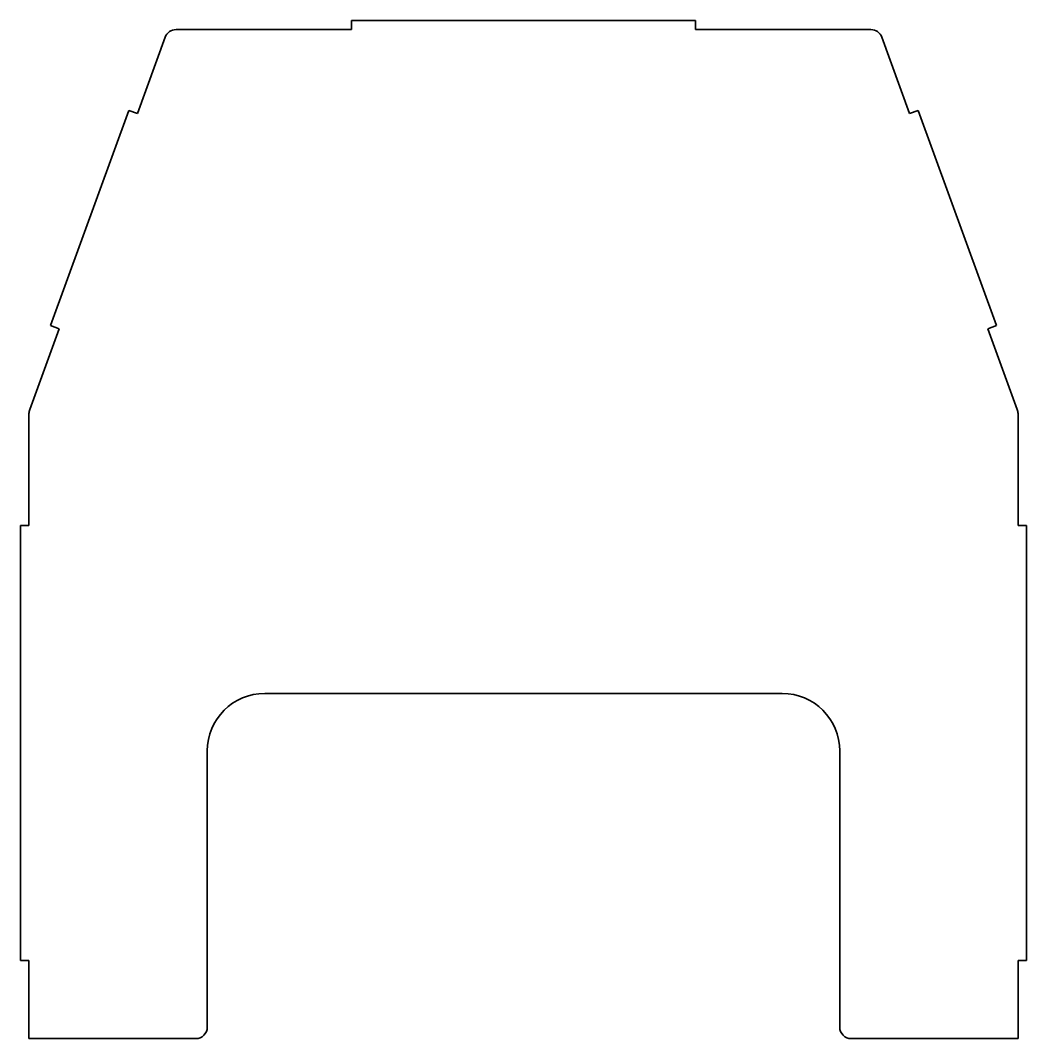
# Model space of a CAD drawing. Header units: inches. Extents: x 0 to 175, y 0 to 177.
import ezdxf

# ---------------------------------------------------------------- set-up
doc = ezdxf.new("R2010")
doc.units = ezdxf.units.IN
doc.header["$MEASUREMENT"] = 0
doc.layers.add('SIMUMAK Visible (ISO)', color=7, linetype='Continuous', lineweight=35)

# ---------------------------------------------------------------- blocks, each defined once
blk = doc.blocks.new('CDR-INSMT-V029-CICM001_Chapas soldadas_CDR-INSMT-V029-CICM001')
at = {"layer": 'SIMUMAK Visible (ISO)'}
for p, q in [((-29.9, 88.5), (-29.9, 86.9)), ((29.9, 88.5), (-29.9, 88.5)), ((29.9, 86.9), (29.9, 88.5)), ((-60.43, 86.9), (-29.9, 86.9)), ((29.9, 86.9), (60.43, 86.9)), ((-67.15, 72.3), (-62.31, 85.58)), ((62.31, 85.58), (67.15, 72.3)), ((-68.65, 72.85), (-82.26, 35.45)), ((-67.15, 72.3), (-68.65, 72.85)), ((68.65, 72.85), (67.15, 72.3)), ((82.26, 35.45), (68.65, 72.85)), ((-82.26, 35.45), (-80.76, 34.9)), ((80.76, 34.9), (82.26, 35.45)), ((-85.88, 20.83), (-80.76, 34.9)), ((80.76, 34.9), (85.88, 20.83)), ((-86, 0.7), (-86, 20.15)), ((86, 20.15), (86, 0.7)), ((-87.5, 0.7), (-87.5, -74.9)), ((-86, 0.7), (-87.5, 0.7)), ((86, 0.7), (87.5, 0.7)), ((87.5, 0.7), (87.5, -74.9)), ((45, -28.5), (-45, -28.5)), ((-55, -38.5), (-55, -86.5)), ((55, -86.5), (55, -38.5)), ((-87.5, -74.9), (-86, -74.9)), ((-86, -88.5), (-86, -74.9)), ((87.5, -74.9), (86, -74.9)), ((86, -74.9), (86, -88.5)), ((-57, -88.5), (-86, -88.5)), ((86, -88.5), (57, -88.5))]:
    blk.add_line(p, q, dxfattribs=at)
at = {"layer": 'SIMUMAK Visible (ISO)', "extrusion": (0, 0, -1)}
for centre, start, end in [((60.43, 84.9), 20, 90), ((-60.43, 84.9), 90, 160), ((84, 20.15), 360, 20), ((-84, 20.15), 160, 180), ((57, -86.5), 180, 270), ((-57, -86.5), 270, 0)]:
    blk.add_arc(centre, 2, start, end, dxfattribs=at)
at = {"layer": 'SIMUMAK Visible (ISO)'}
for centre, start, end in [((-45, -38.5), 90, 180), ((45, -38.5), 360, 90)]:
    blk.add_arc(centre, 10, start, end, dxfattribs=at)

msp = doc.modelspace()

# ---------------------------------------------------------------- block references
msp.add_blockref('CDR-INSMT-V029-CICM001_Chapas soldadas_CDR-INSMT-V029-CICM001', (87.5, 88.5))

doc.saveas('drawing.dxf')
